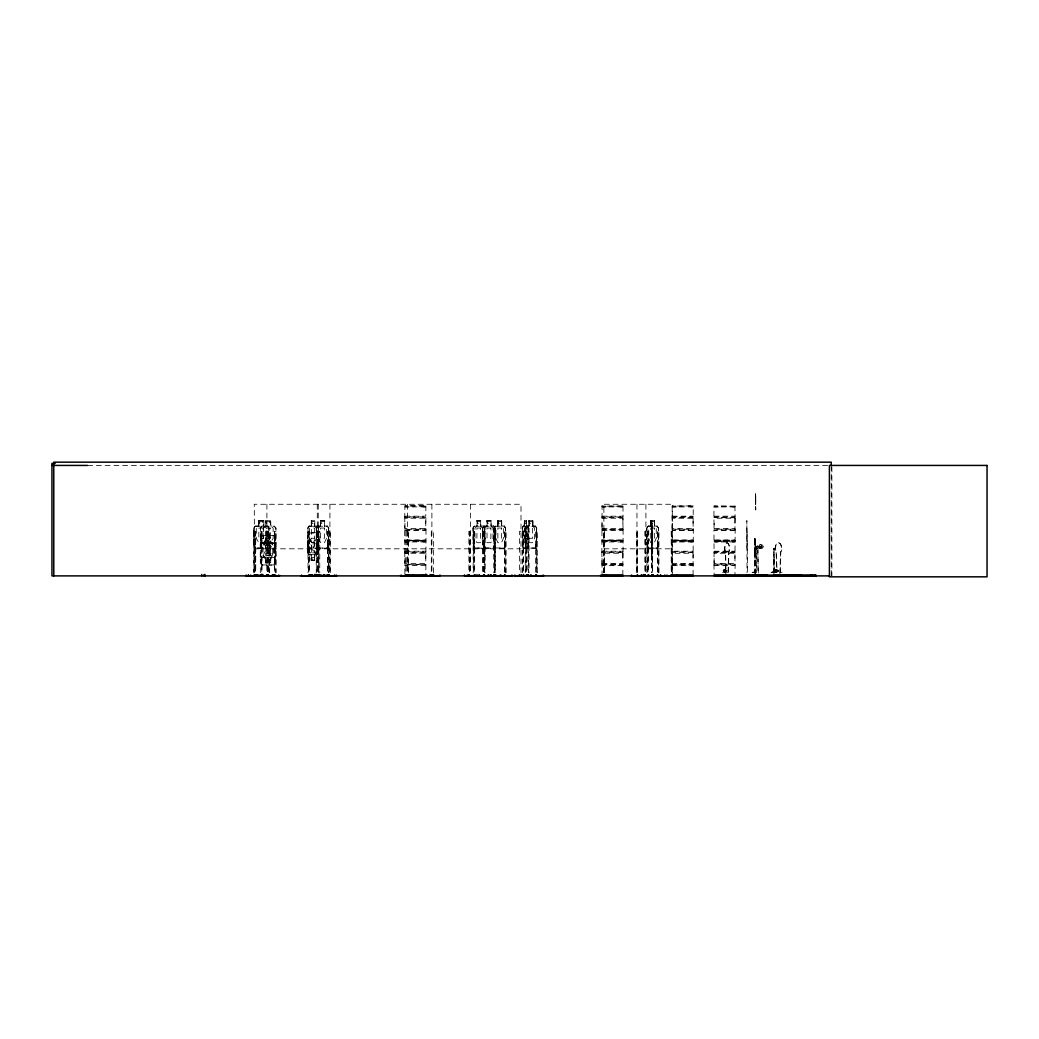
<?xml version="1.0" encoding="UTF-8"?>
<svg xmlns="http://www.w3.org/2000/svg" width="1039" height="1039" viewBox="0 0 1039 1039"><rect width="100%" height="100%" fill="white"/><g stroke="black" fill="none" stroke-linecap="round" stroke-linejoin="round"><path stroke-width="0.75" stroke-dasharray="5 3.75" d="M404.95 558.398L404.729 564.32L426.016 564.541L404.768 564.865L404.95 575.164M404.95 523.344L404.794 529.111M425.756 558.398L425.964 551.969L404.768 551.917L404.691 529.435L425.912 529.111M425.756 523.344L425.964 516.928L404.768 516.877L404.911 505.85L425.938 505.915L404.872 505.85M602.049 563.515L602.049 558.398M602.049 528.461L602.049 523.344M622.855 558.398L623.062 551.969L601.867 551.917L602.075 505.876M622.855 523.344L623.062 516.928L601.893 516.89M672.285 558.398L672.272 563.632M672.285 523.344L672.077 529.228L693.299 529.228L693.078 558.398M693.078 523.344L693.273 505.915L672.025 506.071L693.13 505.889M714.157 558.398L714.014 564.164L735.144 564.216L734.95 575.164M714.157 523.344L713.949 529.228L735.17 529.228L734.95 558.398M734.95 523.344L735.196 517.149M753.015 572.008L754.496 572.749L754.34 572.021M754.989 574.203L754.95 554.047L755.249 557.255M755.223 574.203L755.184 554.047M755.08 546.904L757.171 546.995M755.483 506.668L755.509 509.915L755.509 503.032M761.548 546.761L760.639 546.969L760.847 546.228M773.782 572.58L773.613 571.944L773.548 572.671M773.938 574.203L773.925 548.176L774.172 574.203M755.184 550.034L755.21 548.241M771.951 572.073L772.782 572.008M772.302 572.632L773.237 572.021M774.133 550.034L774.146 548.176M752.21 572.346L754.834 572.58L754.937 557.255M755.08 546.345L757.171 546.319M755.522 503.629L755.522 499.642M761.34 546.826L760.509 546.514L761.327 547.046M771.159 572.346L782.042 572.255M773.574 572.463L773.393 572.684M754.665 572.58L753.561 572.606M651.362 538.254L651.882 532.773L651.921 538.254M651.609 560.372L651.583 552.332M651.544 538.254L651.739 532.137L651.791 548.163L652.102 542.683M755.535 500.811L755.535 496.733M757.626 546.904L761.34 546.995M755.769 506.668L755.743 509.915L755.73 499.642M651.596 540.644L651.583 539.994M755.548 498.382L755.626 492.629L755.691 498.382M757.626 546.345L761.34 546.345M651.479 545.423L651.557 539.981L651.596 554.891L651.726 552.852M651.492 547.865L651.557 552.995L652.102 527.981M651.921 552.852L651.401 554.891L651.362 538.228M755.574 496.512L755.626 494.941L755.678 496.512M728.105 572.216L728.56 552.28A5.572 2.312 -90 0 0 728.56 544.397A5.572 2.312 -90 0 0 725.287 544.397A5.572 2.312 -90 0 0 725.287 552.28L725.767 573.749M728.43 572.216L728.871 552.28A5.572 2.312 -90 0 0 728.871 544.397A5.572 2.312 -90 0 0 725.612 544.397A5.572 2.312 -90 0 0 725.612 552.28L726.053 572.216M773.925 548.241L774.172 550.034M779.873 573.749L780.523 552.28A5.572 3.104 -90 0 0 780.523 544.397A5.572 3.104 -90 0 0 776.133 544.397A5.572 3.104 -90 0 0 776.133 552.28L776.73 572.216M780.211 572.216L780.809 552.28A5.572 3.104 -90 0 0 780.809 544.397A5.572 3.104 -90 0 0 776.419 544.397A5.572 3.104 -90 0 0 776.419 552.28L777.016 572.216M651.687 526.228L651.635 528.059L652.063 526.046M425.938 551.917L426.003 529.604M425.912 564.917L425.756 575.164M425.782 565.515L404.937 565.567M602.049 565.567L601.841 551.969M623.036 551.917L623.088 529.5M622.855 575.164L622.881 553.28L602.049 553.151M672.285 516.227L672.298 505.876M693.078 530.526L672.259 530.526L672.259 551.215L693.104 551.215M693.078 575.164L693.091 553.216L672.259 553.28L672.259 563.502L693.091 563.567M735.002 506.305L714.066 505.85L713.897 517.201L714.131 528.461L734.976 528.461L734.976 518.227L714.131 518.227M735.093 529.864L713.962 529.825L714.053 551.696M734.95 530.526L714.157 530.526M724.014 570.995L724.261 569.969L724.715 570.943M725.456 570.086L723.832 570.866L725.625 571.073M726.027 570.943C725.858 568.489 727.027 572.476 726.703 570.32M772.769 572.398L773.484 572.398M773.315 572.034L773.289 572.749L772.782 572.112M723.144 570.814L726.612 571.242M724.118 571.32L724.118 569.995M724.806 570.749L726.079 571.242M726.768 570.32L726.456 571.32L726.001 570.073M651.401 539.968L651.375 540.644M754.431 572.593L754.054 572.008M651.583 552.982L651.414 554.709M775.588 570.177C784.549 571.281 767.418 570.099 778.185 571.138M775.639 571.138C776.484 569.684 775.575 572.45 775.912 569.969M776.977 571.242C775.055 570.203 775.795 569.956 778.25 571.138M776.302 570.969L776.289 570.073L776.211 570.982M776.653 570.84L775.951 571.32M778.107 571.242L777.302 570.398M775.899 570.359C774.717 572.034 781.523 569.385 776.406 571.151L775.549 570.814M725.183 571.099L724.482 570.177M726.066 570.658C725.339 572.216 725.131 568.801 724.923 570.995M725.677 570.229L725.521 570.995L725.378 570.229M725.884 571.008L725.91 570.112L726.17 571.008M754.963 548.241L754.989 550.034M777.055 570.073L776.86 571.229L775.769 570.749M777.601 571.242C777.536 570.515 777.458 570.995 778.25 570.177M527.695 547.982L528.604 527.981L528.526 572.71M527.747 548.163L528.435 542.709M601.802 541.111L622.932 540.397L602.01 540.423L601.815 541.176L623.101 541.111L602.036 540.787M622.997 506.279L623.036 516.877M714.118 541.293L735.209 541.111L714.118 541.345M777.016 570.995L776.782 570.086L778.354 570.658M777.367 571.099L777.704 570.177M754.314 538.592L755.431 538.683L755.431 555.125L755.314 538.41L754.444 538.462M755.067 539.929L754.314 539.748M754.314 553.436L755.431 553.384M755.223 554.774L754.314 554.605M672.259 551.462L693.273 551.982M724.612 571.008L724.534 570.06M672.233 563.878L672.285 575.164M307.739 538.254L308.83 532.773M317.012 547.982L318.051 542.683M317.09 548.163L318.298 542.709L317.233 548.163L308.96 548.163L307.908 542.709M754.431 553.319L755.314 553.268M726.508 570.982L726.417 570.242M672.246 516.474L672.259 528.461L693.104 528.461L693.104 518.175L672.259 518.227M483.356 548.163L484.551 542.683L484.681 528.007L484.745 572.71M504.201 547.982L505.37 542.683M504.292 548.163L505.616 542.709L505.616 528.007L505.694 572.71M535.371 547.982L536.527 542.683M535.462 548.163L536.786 542.709L536.656 528.007L535.423 526.046M657.038 547.982L658.207 542.683M657.142 548.163L658.466 542.709L658.466 528.007L658.531 572.71M772.393 572.086L773.12 572.593M327.194 547.982L328.584 542.683M327.298 548.163L328.727 542.709M404.742 516.928L404.937 528.461L425.782 528.461L425.782 518.227L404.937 518.227M404.742 551.969L404.937 563.502L425.782 563.502L425.782 553.28L404.937 553.28M493.681 547.982L495.071 542.683L495.071 528.059L493.681 526.228M601.828 529.332L623.088 529.435M623.088 529.721L601.893 529.812M672.051 529.28L672.285 530.526M672.09 551.982L672.285 553.216M672.064 564.372L693.182 564.047M714.014 551.878L714.131 563.502L734.976 563.502L734.963 553.216L714.131 553.28M693.169 517.812L672.142 517.578M267.27 547.982L268.815 542.683L268.88 528.085L267.27 526.228M724.053 570.177L724.235 570.943M778.055 570.918L777.964 571.073M262.127 535.449L260.295 540.89L260.269 559.67L261.867 565.125L274.036 565.125L275.803 559.67M260.516 540.929L262.257 535.63L274.192 535.63L275.699 540.929M275.816 542.683L274.023 547.982L255.412 547.982M275.984 542.709L274.153 548.163L255.282 548.163M522.474 528.085L523.046 526.046L524.591 526.046M522.643 528.085L523.214 526.046M735.054 517.747L714.014 517.578M672.051 516.98L693.273 516.877M713.923 516.98L735.183 517.097M327.415 548.163L317.505 548.163L314.57 538.254L314.583 528.059L311.349 528.059L311.349 538.293L309.609 542.644L309.609 552.878L311.336 554.709L311.219 560.372M314.726 526.228L314.843 520.565L311.232 520.565L311.349 526.228L309.622 528.059L309.622 538.293L311.349 542.683L311.336 552.878L314.57 552.878L312.713 547.865C311.193 556.346 307.596 553.229 312.038 546.631C307.31 539.566 311.297 536.566 312.778 545.423C314.349 536.566 318.155 539.566 313.466 546.592L315.479 552.995L314.635 552.943L314.57 542.644L316.311 538.293M693.208 529.929L672.142 529.864M693.208 552.67L672.077 552.462M735.08 552.67L714.014 552.618M425.951 540.514L404.716 540.566L425.951 541.072M693.286 540.514L672.038 540.566L693.13 541.345M672.168 540.955L693.13 541.319M693.286 540.722L672.285 540.799M623.036 517.526L601.867 517.526M693.247 564.852L672.116 564.852M713.962 564.216L714.157 575.164M735.144 564.865L713.988 564.852M776.445 570.567L775.549 570.502M622.997 552.618L601.893 552.566M423.107 506.915L424.938 506.915M423.107 541.955L424.938 541.955M620.218 506.915L622.036 506.915M620.218 541.955L622.036 541.955M690.441 506.915L692.273 506.915M690.441 541.955L692.273 541.955M732.313 506.915L734.144 506.915M732.313 541.955L734.144 541.955M263.114 545.306L265.711 540.929L270.556 540.929L273.153 545.306L273.153 555.54L270.556 557.372L270.672 563.034M405.924 506.915L409.158 506.915M405.924 541.955L409.158 541.955M603.023 506.915L606.257 506.915M603.023 541.955L606.257 541.955M673.259 506.915L676.493 506.915M673.259 541.955L676.493 541.955M715.131 506.915L718.365 506.915M715.131 541.955L718.365 541.955M316.778 554.891L318.025 552.878L318.051 528.085L317.012 526.228M307.882 528.059L309.128 526.046M317.674 526.046L316.22 528.007L316.272 572.71M317.726 526.228L316.479 528.085L316.479 542.683L317.635 548.163M486.992 526.046L484.031 526.046L482.706 528.007L482.758 572.71M484.161 526.046L482.849 528.085L482.966 542.683L484.213 547.982M482.966 528.085L484.213 526.228M474.381 548.163L473.044 542.683L472.927 527.981L474.291 526.046L476.927 526.046M473.044 528.059L474.42 526.046M504.422 548.163L495.187 548.163L493.863 542.709L493.863 527.981L495.226 526.046L497.863 526.046M493.993 528.059L495.356 526.046M526.357 548.163L525.033 542.709L525.033 527.981L526.526 526.046M526.578 526.228L525.292 528.059L525.292 572.71M648.206 526.046L646.7 527.981L646.829 542.709L648.037 548.163L657.271 548.163M648.258 526.228L646.959 528.059L646.959 572.71M261.854 543.007L260.205 544.968L261.919 543.007L265.452 543.007L265.452 537.527L270.634 537.527M260.321 572.71L260.36 528.007L262.01 526.046L267.413 526.046L269.049 528.007L269.14 572.71M260.412 528.007L262.075 526.046M274.218 557.553L275.932 555.592L274.27 557.553L270.672 557.553M622.829 505.876L601.815 506.136L622.971 506.24M734.937 505.876L735.093 516.825M255.464 526.228L253.685 528.059L253.75 572.71M316.298 552.878L314.57 554.709L314.544 560.372L311.09 560.372L311.09 554.891M777.003 570.398L777.73 570.385L777.029 571.073M404.95 540.799L425.782 540.825M714.157 540.799L735.209 540.618L714.04 540.955M425.73 506.928L404.976 506.928M425.73 541.929L405.002 541.955M693.065 506.928L672.298 506.928M693.065 541.968L672.324 541.955M734.937 506.928L714.17 506.928M734.937 541.968L714.196 541.955M622.816 541.955L602.101 541.955M320.532 526.228L318.441 528.059L318.363 572.71M487.018 526.228L484.927 528.059L484.927 538.293L487.018 542.683L490.902 542.683L492.993 538.293L492.993 528.059L490.902 526.228M404.872 540.89L425.821 541.293M265.724 526.228L263.127 528.059L263.127 538.293L265.724 542.683L270.569 542.683L273.153 538.293L273.153 528.059L270.569 526.228L270.621 520.747L265.724 520.747L265.776 526.228L265.607 520.565L270.802 520.565L270.802 526.046L274.153 526.046M735.028 506.253L714.118 506.253M521.007 572.684L521.007 504.266L254.256 504.266L254.659 572.684M87.653 465.433L827.784 465.433M622.855 506.915L602.075 506.928M404.937 516.175L425.782 516.175L425.912 505.941M602.036 516.175L622.881 516.175M672.259 516.175L693.104 516.175M714.131 516.175L734.976 516.175M404.781 517.513L425.925 517.513M602.036 518.227L622.881 518.227L623.036 529.176M258.672 520.565L263.893 520.565M317.544 526.046L320.506 526.046L320.389 520.565L324.675 520.565L324.675 526.046M493.863 526.046L491.044 526.046L491.161 520.565L486.875 520.565L486.875 526.046M258.841 520.747L263.724 520.747L263.659 526.228L266.244 528.059L266.244 538.293L263.659 542.683L258.841 542.683L256.269 538.293L256.269 528.059L258.841 526.228L258.906 520.747M311.349 520.747L314.726 520.747M320.532 520.747L324.545 520.747M476.927 520.747L480.667 520.747M487.018 520.747L491.031 520.747M497.863 520.747L501.616 520.747M524.487 520.747L526.526 520.747M529.033 520.747L532.786 520.747M650.713 520.747L654.453 520.747M524.812 521.669L526.02 521.669L526.02 523.487L524.812 523.487M258.737 526.046L255.334 526.046L253.516 527.981L253.581 542.709L255.347 548.163M311.375 526.046L308.986 526.046L307.765 527.981L307.622 552.93L307.622 538.228L308.7 532.773L316.96 532.773M314.7 526.046L317.194 526.046L318.155 528.007M324.558 526.046L327.376 526.046M480.667 526.046L483.447 526.046L484.681 528.007M501.616 526.046L504.383 526.046L505.616 528.007M526.396 526.046L529.033 526.046M532.786 526.046L535.553 526.046M648.076 526.046L650.713 526.046M654.453 526.046L657.232 526.046L658.466 528.007M255.412 526.228L274.088 526.228L275.816 528.059L275.816 572.71M309.038 526.228L317.142 526.228M317.609 526.228L327.324 526.228M474.342 526.228L483.382 526.228M484.096 526.228L493.811 526.228M495.291 526.228L504.331 526.228M523.072 526.228L535.501 526.228M648.128 526.228L657.168 526.228M328.727 527.981L328.856 572.684M493.863 527.981L494.044 572.71M525.033 527.981L525.163 542.709L526.487 548.163M536.656 528.007L536.864 572.71M602.036 528.461L622.881 528.461M404.781 529.812L425.925 529.812M404.95 530.526L425.782 530.526M602.036 530.526L622.881 530.526M254.256 531.332L255.334 531.332L255.36 572.71M253.75 531.332L255.737 531.332L255.737 572.684M260.321 531.332L261.945 531.332L261.945 575.892M275.997 531.332L274.387 531.332L274.387 572.71M308.025 531.332L309.427 531.332L309.427 572.71M316.194 531.332L319.765 531.332L319.765 572.684M470.394 531.332L468.914 531.332L468.914 572.684M473.174 531.332L474.654 531.332L474.654 572.71M482.758 531.332L485.161 531.332L485.161 572.71M494.044 531.332L495.603 531.332L495.577 572.71M521.007 531.332L519.5 531.332L519.5 572.684M522.539 531.332L523.63 531.332L523.63 575.892M525.292 531.332L526.76 531.332L526.76 572.71M529.072 531.332L527.981 531.332L527.981 572.71M645.907 531.332L644.998 531.332L644.998 572.684M646.959 531.332L648.44 531.332L648.44 572.71M651.752 531.332L652.674 531.332L652.648 572.71M672.168 531.332L671.207 531.332L671.207 572.684M747.028 531.332L747.612 575.892M308.778 532.955L316.869 532.955M262.075 535.449L274.322 535.449M265.568 537.708L270.452 537.708L270.4 543.189L272.984 545.02L272.984 555.255L270.4 559.644L265.568 559.644L262.971 555.255M265.724 538.293L270.569 538.293M311.336 538.254L314.583 538.293M526.357 538.293L524.487 538.293L524.487 528.059L526.357 528.059L526.357 572.71M529.033 538.293L532.656 538.293L532.656 528.059L529.033 528.059L529.072 572.71M755.314 539.929L754.431 539.877M622.855 540.124L602.049 540.124L622.816 540.124M311.336 542.644L314.583 542.683M473.044 542.709L474.252 548.163L483.486 548.163L484.551 542.709M482.823 542.709L484.109 548.163M493.863 542.709L495.317 548.163M495.213 542.709L493.785 548.163L483.992 548.163M522.539 572.71L522.409 528.007L523.201 548.163M646.7 542.709L648.167 548.163M273.984 543.007L270.569 543.007L270.569 528.059L265.724 528.059L265.62 543.189L262.971 545.02L263.114 555.54L265.711 557.372M261.932 543.189L273.906 543.189L275.634 545.02M275.751 544.943L273.919 543.007M265.711 545.306L270.556 545.306L270.556 555.54L265.711 555.54L265.568 545.02L270.4 545.02L270.4 555.255L265.568 555.255M760.613 546.631L761.561 546.631M309.038 547.982L317.142 547.982M317.609 547.982L327.324 547.982M474.342 547.982L483.382 547.982M484.096 547.982L493.811 547.982M495.291 547.982L504.331 547.982M523.072 547.982L535.501 547.982M648.128 547.982L657.168 547.982M756.457 548.047L758.34 548.047M535.592 548.163L523.033 548.163L522.474 542.683M747.028 548.163L746.846 520.565L747.028 572.71M254.256 548.813L521.007 548.813M603.88 548.813L672.168 548.813M404.937 551.215L425.782 551.215M602.036 551.215L622.881 551.215M714.131 551.215L734.976 551.215M713.988 551.93L735.118 551.93M425.925 552.566L404.833 552.67M317.999 552.956L316.921 554.891L314.544 554.891L314.687 560.372M651.921 552.93L651.674 538.254L651.609 548.163M308.778 554.709L316.869 554.709M754.431 554.722L755.314 554.774M308.726 554.891L311.219 554.891M274.192 557.372L262.192 557.372L260.295 555.618L262.179 557.553L265.542 557.553M754.95 559.891L755.184 572.619M774.133 572.619L773.899 554.047L774.185 559.891M311.193 560.19L314.57 560.19M265.659 562.852L270.556 562.852M602.036 563.502L622.855 563.567M601.893 564.216L623.036 564.216M261.932 564.943L273.906 564.943L275.634 559.644L275.569 545.02M601.867 564.8L623.023 564.852M622.881 565.567L602.036 565.567L602.049 575.164M672.259 565.567L693.104 565.567M714.131 565.567L734.976 565.567M726.884 570.658L723.235 570.567M726.819 570.918L724.43 570.995M726.547 571.216L724.534 571.242M722.534 572.255L730.17 572.255M752.21 572.515L754.834 572.398M771.159 572.515L773.782 572.398M777.393 570.099L777.821 571.216M755.067 554.774L755.145 538.462M532.656 526.228L534.591 528.059L534.591 538.293L532.656 542.683L529.033 542.683L527.098 538.293L527.098 528.059L529.033 526.228L529.033 520.565M480.55 526.228L482.486 528.059L482.486 538.293L480.55 542.683L476.927 542.683L474.992 538.293L474.992 528.059L476.927 526.228L476.797 520.565L480.797 520.565L480.797 526.046M316.311 528.059L314.583 526.228L314.583 520.747M274.101 526.046L275.984 527.981L275.997 572.71M493.746 526.046L495.33 527.981L495.187 572.71M327.259 526.046L328.844 527.981M327.194 526.228L328.714 528.059M657.038 526.228L658.336 528.085M535.371 526.228L536.527 528.085M504.253 526.046L505.486 528.085M504.201 526.228L505.37 528.085M483.317 526.046L484.551 528.085M317.064 526.046L318.181 528.085M308.921 554.709L307.882 552.852L308.869 554.891M318.441 538.293L320.532 542.683L324.428 542.683L326.506 538.293L326.506 528.059L324.428 526.228L324.558 520.565M735.144 529.176L734.95 528.461M693.273 529.176L693.104 528.461M425.925 529.176L425.756 528.461M527.89 526.046L528.604 527.981M527.721 526.046L528.539 528.059M253.685 542.683L255.464 547.982M274.27 535.449L275.932 540.903M262.153 547.982L260.529 542.683L260.594 528.085M260.36 542.709L262.023 548.163M260.386 559.644L261.997 564.943M646.959 542.683L648.258 547.982M494.122 542.683L495.408 547.982M473.174 542.683L474.472 547.982M316.817 532.773L318.025 538.254M316.726 532.955L317.882 538.254M307.882 542.683L309.103 548.163M652.102 528.059L651.804 520.565M754.989 554.047L755.184 559.891M651.791 538.254L651.856 542.644M755.717 496.733L755.717 503.629M773.886 559.891L773.899 572.619M831.875 467.031L831.875 575.892M831.239 465.433L831.239 575.892M776.951 572.138L776.951 569.697L775.185 569.697L775.185 572.138M776.614 569.697L776.614 572.138M775.523 569.697L775.523 572.138M758.327 572.801L757.639 545.722L756.457 547.579L756.47 572.801M757.989 548.047L758.145 572.801M756.808 548.047L756.821 572.801M754.73 538.41L754.73 539.929M754.73 553.268L754.73 554.774M754.509 540.098L754.509 553.099M754.496 538.41L754.496 554.774M725.157 572.138L725.157 569.697L723.741 569.697L723.741 572.138M724.793 569.697L724.793 572.138M724.105 569.697L724.105 572.138M672.168 572.684L672.168 504.266L603.88 504.266L603.88 572.684M671.804 531.332L671.804 572.684M671.558 531.332L671.558 572.684M658.947 572.71L658.947 531.332L657.466 531.332L657.466 572.71M657.882 531.332L657.882 575.892M654.583 526.046L654.583 520.565L650.583 520.565L650.583 526.046M654.453 520.565L654.453 526.228L656.271 528.059L656.271 538.293L654.323 542.683L650.713 542.683L648.778 538.293L648.778 528.059L650.713 526.228L650.713 520.565M652.336 531.332L652.362 575.892M651.985 520.565L651.985 526.228M651.921 527.981L652.063 572.71M651.752 528.007L651.752 572.71M650.843 520.747L650.843 526.228M648.024 531.332L648.024 572.71M647.375 531.332L647.375 572.71M645.907 504.266L645.907 572.684M645.713 531.332L645.713 572.684M645.193 531.332L645.193 572.684M637.556 572.684L637.556 531.332L636.595 531.332L636.595 572.684M637.206 531.332L637.206 572.684M636.959 504.266L636.959 572.684M604.594 572.684L604.594 531.332L603.685 531.332L603.685 572.684M604.399 531.332L604.399 572.684M537.267 572.71L537.267 531.332L535.786 531.332L535.786 572.71M536.202 531.332L536.202 575.892M532.916 526.046L532.916 520.565L528.903 520.565L528.903 526.046M532.786 520.565L532.786 526.228M529.163 520.747L529.163 526.228M526.591 526.046L526.591 520.565L524.409 520.565L523.474 538.293L524.487 542.683L526.357 542.683L527.357 538.293L526.422 520.565M525.695 531.332L525.695 572.71M524.656 520.747L524.656 526.228M523.085 531.332L523.098 572.71M506.097 572.71L506.097 531.332L504.629 531.332L504.629 572.71M505.032 531.332L505.032 575.892M501.746 526.046L501.746 520.565L497.746 520.565L497.746 526.046M501.616 520.565L501.486 526.228L503.421 528.059L503.421 538.293L501.486 542.683L497.863 542.683L495.928 538.293L495.928 528.059L497.863 526.228L497.863 520.565M497.993 520.747L497.993 526.228M494.122 528.059L494.122 572.71M491.044 520.565L491.031 526.228M486.992 520.565L487.135 526.228M484.278 531.332L484.278 575.892M484.096 531.332L484.096 575.892M483.901 531.332L483.901 572.71M483.68 531.332L483.68 572.71M483.135 531.332L483.135 572.71M480.667 520.565L480.667 526.228M477.057 520.747L477.057 526.228M474.252 531.332L474.252 572.71M473.589 531.332L473.589 572.71M473.174 528.059L473.174 572.71M470.394 504.266L470.394 572.684M469.979 531.332L469.979 572.684M469.316 531.332L469.316 572.684M433.406 572.684L433.393 531.332L431.302 531.332L431.315 572.684M431.886 504.266L431.886 572.684M408.444 572.684L408.444 531.332L405.872 531.332L405.872 572.684M408.041 531.332L408.041 572.684M407.379 504.266L407.379 572.684M406.963 531.332L406.963 572.684M330.337 572.684L330.337 531.332L327.558 531.332L327.558 572.71M329.921 504.266L329.921 572.684M329.272 531.332L329.272 572.684M329.09 531.332L329.09 572.71M328.584 528.059L328.714 572.71M327.934 531.332L327.934 572.71M320.506 520.565L320.648 526.228M318.856 531.332L318.817 572.71M318.259 504.266L318.259 572.684M317.856 531.332L317.791 575.892M317.674 531.332L317.674 572.684M317.272 504.266L317.415 572.71M316.648 531.332L316.648 572.71M314.427 554.709L314.427 560.19M311.492 520.747L311.492 526.228M308.973 531.332L308.973 572.71M308.479 531.332L308.479 572.71M308.025 528.059L308.025 572.71M274.569 531.332L274.569 572.71M270.737 557.553L270.737 563.034L265.477 563.034L265.477 557.553M269.335 572.71L269.335 531.332L266.893 531.332L267.322 572.684M268.387 531.332L268.387 572.684M267.971 531.332L267.919 575.892M267.724 531.332L267.724 572.71M267.491 531.332L267.491 572.684M266.906 504.266L266.906 572.684M265.659 557.372L265.542 563.034M263.828 520.565L263.893 526.046M261.75 531.332L261.75 572.71M258.737 520.565L258.672 526.046M255.334 531.332L255.165 572.71M254.841 531.332L254.841 572.684M253.945 531.332L253.945 572.71M267.75 557.553L267.776 557.462M263.555 542.761L266.997 549.254C259.984 556.657 266.14 558.488 268.127 550.54C270.166 558.514 275.971 556.592 269.14 549.293C276.088 541.787 270.465 539.488 268.036 548.085L265.179 542.8L263.555 542.761M268.984 542.709L267.4 548.163L269.049 542.709M404.976 540.111L425.756 540.124L405.002 540.124M672.298 540.111L693.078 540.124L672.324 540.124M714.17 540.111L734.95 540.124L714.196 540.124M262.802 521.669L259.711 521.669L259.711 523.487L262.802 523.487L262.802 521.669M269.698 521.669L266.581 521.669L266.581 523.487L269.698 523.487L269.698 521.669M313.999 521.669L311.921 521.669L311.921 523.487L313.999 523.487L313.999 521.669M323.726 521.669L321.22 521.669L321.22 523.487L323.726 523.487L323.726 521.669M479.901 521.669L477.576 521.669L477.576 523.487L479.901 523.487L479.901 521.669M490.213 521.669L487.707 521.669L487.707 523.487L490.213 523.487L490.213 521.669M500.837 521.669L498.512 521.669L498.512 523.487L500.837 523.487L500.837 521.669M532.007 521.669L529.682 521.669L529.682 523.487L532.007 523.487L532.007 521.669M653.687 521.669L651.362 521.669L651.362 523.487L653.687 523.487L653.687 521.669M263.659 528.059L258.841 528.059L258.841 538.293L263.659 538.293L263.659 528.059M324.428 528.059L320.532 528.059L320.532 538.293L324.428 538.293L324.428 528.059M480.55 528.059L476.927 528.059L476.927 538.293L480.55 538.293L480.55 528.059M490.902 528.059L487.018 528.059L487.018 538.293L490.902 538.293L490.902 528.059M501.486 528.059L497.863 528.059L497.863 538.293L501.486 538.293L501.486 528.059M654.323 528.059L650.713 528.059L650.713 538.293L654.323 538.293L654.323 528.059M269.53 538.631L266.426 538.631L266.426 540.449L269.53 540.449L269.53 538.631M760.431 544.618L760.392 544.618A2.091 2.091 0 0 0 759.457 548.111A2.091 2.091 0 0 0 762.99 547.176A2.091 2.091 0 0 0 760.431 544.618A2.091 2.091 0 0 0 759.496 548.111A2.091 2.091 0 0 0 762.951 547.176A2.091 2.091 0 0 0 760.392 544.618M761.353 545.358L760.899 547.917L761.353 545.358M313.986 557.449L311.921 557.449L311.921 559.268L313.986 559.268L313.986 557.449M269.698 560.112L266.581 560.112L266.581 561.943L269.698 561.943L269.698 560.112M494.538 572.71L494.538 531.332L494.421 572.71"/><path stroke-width="1.5" d="M246.191 575.853L279.621 575.801M258.841 575.853L258.841 574.97M262.906 574.97L262.724 575.775M275.543 575.853L275.556 574.97M310.193 575.775L310.193 574.97M326.895 575.853L326.908 574.97M423.237 575.853L423.25 574.97M660.375 575.853L660.388 574.97M753.041 575.398L802.095 575.398M783.224 575.398L783.133 575.009M514.63 575.892L543.735 575.801M514.915 575.749L514.967 574.97M631.244 575.892L665.415 575.801M641.751 575.749L641.803 574.97M600.516 575.892L622.881 575.827M301.076 575.892L336.831 575.801M314.544 575.658L314.414 574.502M519.357 575.749L519.331 574.736M530.682 575.775L530.526 574.97M652.349 575.775L652.362 574.736M400.522 575.892L439.965 575.853L439.952 574.97M722.248 575.866L723.144 575.489M763.938 575.853L763.678 575.151L764.392 575.489M767.172 575.151L766.275 575.892L766.496 575.151L767.392 575.879L767.172 575.151L714.157 575.164M317.129 575.801L317.298 574.736M815.797 575.151L816.096 575.892L815.797 575.151L773.626 575.489M773.925 575.866L773.587 575.151M777.328 575.489L777.536 575.853M725.105 575.892L726.027 575.489M606.334 575.775L606.399 575.048M301.518 575.775L301.596 575.048L301.661 575.892M260.88 575.775L260.971 575.048M272.776 575.775L272.854 575.048L272.932 575.892M479.005 575.775L479.083 575.048M640.972 575.775L641.05 575.048L641.141 575.892M248.308 575.775L248.386 575.048M488.057 575.775L488.239 574.97M250.633 575.775L250.75 575.048L250.854 575.892M256.295 575.775L256.399 575.048M257.347 575.775L257.451 575.048M262.14 575.775L262.101 574.736M748.885 575.775L748.859 575.048M254.269 575.892L254.269 574.736L254.659 575.892M55.197 463.342L51.95 463.342L51.95 575.892L829.616 575.892M51.95 465.433L87.588 465.433M404.95 575.164L425.756 575.164M602.049 575.164L622.855 575.164M672.285 575.164L693.078 575.164M312.414 575.424L302.998 575.892M404.911 575.437L425.795 575.437M602.01 575.463L622.893 575.437M672.246 575.463L693.13 575.463M714.118 575.437L815.836 575.489M464.446 575.892L464.446 574.97L464.524 575.658L512.578 575.853M693.104 575.827L667.051 575.775M714.131 575.827L816.096 575.892M267.452 575.853L266.919 574.736M318.311 575.892L318.272 574.736M274.179 575.775L274.218 574.736M272.374 575.749L272.231 574.97M266.789 575.775L266.685 575.048M501.123 575.775L501.032 575.048L500.941 575.892M324.077 575.775L324.311 574.97M653.115 575.775L653.037 575.048M531.448 575.775L531.358 575.048L531.28 575.892M500.279 575.775L500.188 575.048L500.11 575.892M491.148 575.775L491.07 575.048M312.323 575.749L312.297 575.048M648.752 575.775L648.7 575.048M643.583 575.853L643.686 574.97M643.219 575.749L643.141 574.97M536.695 575.749L536.644 574.97M521.149 575.749L521.123 574.97M660.752 575.775L660.739 574.97M644.037 575.775L644.037 574.97M246.191 575.775L246.191 574.97M831.239 465.433L831.239 462.173L53.781 462.173L53.781 575.892M765.821 574.97L765.769 575.892L765.678 574.97M755.665 574.97L755.665 575.892M747.612 574.736L747.612 575.892M747.028 574.736L747.028 575.892M738.963 574.97L738.963 575.892M677.155 574.97L677.155 575.892M671.493 574.736L671.493 575.892M671.142 574.736L671.142 575.892M666.96 574.97L666.96 575.892M664.765 574.97L664.765 575.892M657.752 574.736L657.752 575.892M657.349 574.736L657.349 575.892M652.96 574.97L652.96 575.892M652.648 574.736L652.648 575.892M652.063 574.736L652.063 575.892M651.791 574.736L651.791 575.892M648.57 574.736L648.57 575.892M648.154 574.736L648.154 575.892M645.115 574.736L645.115 575.892M644.92 574.736L644.92 575.892M637.621 574.736L637.621 575.892M637.271 574.736L637.271 575.892M631.608 574.97L631.608 575.892M606.451 574.97L606.451 575.892M604.672 574.736L604.672 575.892M604.49 574.736L604.49 575.892M600.945 574.97L600.945 575.892M543.098 574.97L543.098 575.892M536.085 574.736L536.085 575.892M535.669 574.736L535.669 575.892M528.461 574.736L528.461 575.892M527.916 574.736L527.916 575.892M526.89 574.736L526.89 575.892M526.474 574.736L526.474 575.892M523.695 574.736L523.695 575.892M523.162 574.736L523.162 575.892M521.24 574.97L521.24 575.892M519.461 574.97L519.461 575.892M511.928 574.97L511.928 575.892M504.915 574.736L504.915 575.892M504.499 574.736L504.499 575.892M495.72 574.736L495.72 575.892M495.317 574.736L495.317 575.892M494.291 574.736L494.291 575.892M493.915 574.736L493.915 575.892M490.979 574.97L490.979 575.892M490.083 574.97L490.083 575.892M488.291 574.97L488.291 575.892M484.408 574.736L484.408 575.892M484.031 574.736L483.966 575.892M483.564 574.736L483.564 575.892M479.174 574.97L479.174 575.892M477.382 574.97L477.382 575.892M476.187 574.97L476.187 575.892M474.784 574.736L474.784 575.892M474.368 574.736L474.368 575.892M469.199 574.736L469.199 575.892M468.784 574.736L468.784 575.892M467.355 574.97L467.355 575.892M433.575 574.736L433.575 575.892M433.393 574.502L433.393 575.892M431.873 574.736L431.769 575.892M431.666 574.97L431.666 575.892M431.302 574.736L431.315 575.892M430.146 574.502L430.146 575.892M426.821 574.502L426.821 575.892M425.938 574.502L425.938 575.892M412.925 574.97L412.925 575.892M408.574 574.736L408.574 575.892M408.171 574.736L408.171 575.892M407.6 574.97L407.6 575.892M407.496 574.97L407.496 575.892M405.704 574.736L405.691 575.892M401.184 574.97L401.184 575.892M336.194 574.97L336.194 575.892M334.454 574.97L334.454 575.892M329.155 574.736L329.155 575.892M328.74 574.736L328.74 575.892M327.805 574.736L327.805 575.892M327.428 574.736L327.428 575.892M325.168 574.97L325.168 575.892M323.61 574.97L323.61 575.892M323.467 574.97L323.467 575.892M321.752 574.97L321.752 575.892M319.947 574.736L319.947 575.892M319.635 574.502L319.635 575.892M318.856 574.736L318.83 575.892M318.752 574.502L318.752 575.892M317.921 574.736L318.038 575.892M317.752 574.736L317.752 575.892M317.544 574.736L317.544 575.892M316.388 574.502L316.479 575.892M316.077 574.736L316.077 575.892M315.349 574.502L315.505 575.892M314.622 574.97L314.622 575.892M312.22 574.97L312.22 575.892M311.726 574.97L311.726 575.892M310.895 574.97L310.895 575.892M309.544 574.736L309.635 575.892M309.09 574.736L309.09 575.892M278.764 574.97L278.764 575.892M274.413 574.736L274.413 575.892M273.374 574.97L273.374 575.892M268.504 574.736L268.504 575.892M268.088 574.736L268.088 575.892M267.75 574.736L267.75 575.892M267.504 574.736L267.478 575.892M266.581 574.97L266.581 575.892M262.945 574.97L262.945 575.892M261.919 574.736L261.919 575.892M261.049 574.97L261.049 575.892M260.205 574.97L260.205 575.892M257.555 574.97L257.555 575.892M256.516 574.97L256.516 575.892M255.867 574.736L255.867 575.892M255.451 574.736L255.529 575.892M255.334 574.736L255.334 575.892M254.854 574.736L254.828 575.892M248.464 574.97L248.464 575.892M204.995 574.502L204.995 575.892M204.06 574.502L204.06 575.892M201.748 574.502L201.748 575.892M774.484 575.151L774.782 575.892L774.484 575.151M778.198 575.151L778.484 575.892L778.198 575.151M811.186 575.151L811.485 575.892L811.186 575.151M812.095 575.151L812.381 575.892L812.095 575.151M814.888 575.151L815.186 575.892L814.888 575.151M987.05 465.433L829.408 465.433L829.408 576.827L987.05 576.827L987.05 465.433M749.119 575.892L749.119 574.97L749.028 575.892"/></g></svg>
